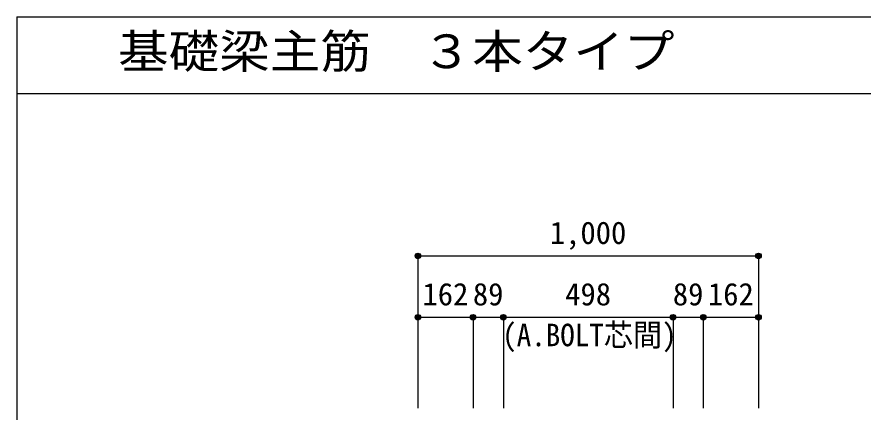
# Model space of a CAD drawing. Units: millimetres at full size, sheet at 1:30. Extents: x -5973 to 5954, y -4195 to 4201.
# Drawn here: x -5973 to -3489, y 3042 to 4201 of the extents above; entities that cross this region are included whole.
import ezdxf
from ezdxf.enums import TextEntityAlignment as Align

# ---------------------------------------------------------------- set-up
doc = ezdxf.new("R2010")
doc.units = ezdxf.units.MM
doc.header["$LTSCALE"] = 30
doc.header["$PDMODE"] = 32
doc.header["$PDSIZE"] = 15
for name, color, linetype in [('0-3', 4, 'Continuous'), ('0-7', 4, 'Continuous'), ('0-D', 4, 'Continuous'), ('6-7_文字', 7, 'Continuous'), ('F-0_枠', 6, 'Continuous')]:
    doc.layers.add(name, color=color, linetype=linetype)
doc.styles.add('ＭＳ ゴシック', font='')
doc.styles.get('ＭＳ ゴシック').set_extended_font_data('MS Gothic')

msp = doc.modelspace()

# ---------------------------------------------------------------- linework, layer by layer
at = {"layer": '0-3'}
msp.add_line((-4795.8, 3500.34), (-3795.8, 3500.34), dxfattribs=at)
at = {"layer": '0-D'}
for p, q in [((-4795.8, 3500.34), (-4795.8, 3320.34)), ((-4795.8, 3500.34), (-4795.8, 3320.34)), ((-4795.8, 3500.34), (-3795.8, 3500.34)), ((-3795.8, 3500.34), (-3795.8, 3320.34)), ((-4795.8, 3320.34), (-4633.8, 3320.34)), ((-4795.8, 3320.34), (-4795.8, 3053.3)), ((-4633.8, 3320.34), (-4633.8, 3053.3)), ((-4633.8, 3320.34), (-4544.8, 3320.34)), ((-4544.8, 3320.34), (-4544.8, 3053.3)), ((-4544.8, 3320.34), (-4046.8, 3320.34)), ((-4544.8, 3320.34), (-4544.8, 3053.3)), ((-4046.8, 3320.34), (-4046.8, 3053.3)), ((-4046.8, 3320.34), (-3957.8, 3320.34)), ((-3957.8, 3320.34), (-3957.8, 3053.3)), ((-3957.8, 3320.34), (-3795.8, 3320.34)), ((-3795.8, 3320.34), (-3795.8, 3053.3)), ((-3795.8, 3320.34), (-3795.8, 3053.3))]:
    msp.add_line(p, q, dxfattribs=at)
for centre, radius in [((-4795.8, 3500.34), 8), ((-4795.8, 3500.34), 7.2), ((-4795.8, 3500.34), 6.4), ((-4795.8, 3500.34), 5.6), ((-4795.8, 3500.34), 4.8), ((-4795.8, 3500.34), 4), ((-4795.8, 3500.34), 3.2), ((-4795.8, 3500.34), 2.4), ((-3795.8, 3500.34), 8), ((-3795.8, 3500.34), 7.2), ((-3795.8, 3500.34), 6.4), ((-3795.8, 3500.34), 5.6), ((-3795.8, 3500.34), 4.8), ((-3795.8, 3500.34), 4), ((-3795.8, 3500.34), 3.2), ((-3795.8, 3500.34), 2.4), ((-4795.8, 3500.34), 1.6), ((-4795.8, 3500.34), 0.8), ((-3795.8, 3500.34), 1.6), ((-3795.8, 3500.34), 0.8), ((-4795.8, 3320.34), 8), ((-4795.8, 3320.34), 7.2), ((-4795.8, 3320.34), 6.4), ((-4795.8, 3320.34), 5.6), ((-4795.8, 3320.34), 4.8), ((-4795.8, 3320.34), 4), ((-4795.8, 3320.34), 3.2), ((-4795.8, 3320.34), 2.4), ((-4795.8, 3320.34), 1.6), ((-4795.8, 3320.34), 0.8), ((-4633.8, 3320.34), 8), ((-4633.8, 3320.34), 7.2), ((-4633.8, 3320.34), 6.4), ((-4633.8, 3320.34), 5.6), ((-4633.8, 3320.34), 4.8), ((-4633.8, 3320.34), 4), ((-4633.8, 3320.34), 3.2), ((-4633.8, 3320.34), 2.4), ((-4633.8, 3320.34), 1.6), ((-4633.8, 3320.34), 0.8), ((-4544.8, 3320.34), 8), ((-4544.8, 3320.34), 7.2), ((-4544.8, 3320.34), 6.4), ((-4544.8, 3320.34), 5.6), ((-4544.8, 3320.34), 4.8), ((-4544.8, 3320.34), 4), ((-4544.8, 3320.34), 3.2), ((-4544.8, 3320.34), 2.4), ((-4544.8, 3320.34), 1.6), ((-4544.8, 3320.34), 0.8), ((-4046.8, 3320.34), 8), ((-4046.8, 3320.34), 7.2), ((-4046.8, 3320.34), 6.4), ((-4046.8, 3320.34), 5.6), ((-4046.8, 3320.34), 4.8), ((-4046.8, 3320.34), 4), ((-4046.8, 3320.34), 3.2), ((-4046.8, 3320.34), 2.4), ((-4046.8, 3320.34), 1.6), ((-4046.8, 3320.34), 0.8), ((-3957.8, 3320.34), 8), ((-3957.8, 3320.34), 7.2), ((-3957.8, 3320.34), 6.4), ((-3957.8, 3320.34), 5.6), ((-3957.8, 3320.34), 4.8), ((-3957.8, 3320.34), 4), ((-3957.8, 3320.34), 3.2), ((-3957.8, 3320.34), 2.4), ((-3957.8, 3320.34), 1.6), ((-3957.8, 3320.34), 0.8), ((-3795.8, 3320.34), 8), ((-3795.8, 3320.34), 7.2), ((-3795.8, 3320.34), 6.4), ((-3795.8, 3320.34), 5.6), ((-3795.8, 3320.34), 4.8), ((-3795.8, 3320.34), 4), ((-3795.8, 3320.34), 3.2), ((-3795.8, 3320.34), 2.4), ((-3795.8, 3320.34), 1.6), ((-3795.8, 3320.34), 0.8)]:
    msp.add_circle(centre, radius, dxfattribs=at)
at = {"layer": '0-D', "color": 7}
for p in [(-4795.8, 3500.34), (-3795.8, 3500.34), (-4795.8, 3320.34), (-4633.8, 3320.34), (-4544.8, 3320.34), (-4046.8, 3320.34), (-3957.8, 3320.34), (-3795.8, 3320.34)]:
    msp.add_point(p, dxfattribs=at)
at = {"layer": 'F-0_枠'}
for q in [(5954.1, 4201.15), (-5972.88, -4195.24)]:
    msp.add_line((-5972.88, 4201.15), q, dxfattribs=at)
at = {"layer": 'F-0_枠', "color": 2}
msp.add_line((-5972.88, 3976.15), (3723.6, 3976.15), dxfattribs=at)

# ---------------------------------------------------------------- texts
at = {"layer": '0-7', "style": 'ＭＳ ゴシック', "width": 0.95}
msp.add_text('(A.BOLT芯間)', height=65.98, dxfattribs=at).set_placement((-4548.31, 3215.58), align=Align.BOTTOM_LEFT)
at = {"layer": '0-D', "style": 'ＭＳ ゴシック'}
for s, p in [('1,000', (-4408.3, 3515.34)), ('162', (-4782.3, 3335.34)), ('89', (-4634.3, 3335.34)), ('498', (-4363.3, 3335.34)), ('89', (-4047.3, 3335.34)), ('162', (-3944.3, 3335.34))]:
    msp.add_text(s, height=65.98, dxfattribs=at).set_placement(p, align=Align.BOTTOM_LEFT)
at = {"layer": '6-7_文字', "color": 2, "style": 'ＭＳ ゴシック', "width": 1.1}
msp.add_text('\u3000\u3000基礎梁主筋\u3000３本タイプ', height=98.97, dxfattribs=at).set_placement((-5972.88, 4021.15), align=Align.BOTTOM_LEFT)

doc.saveas('drawing.dxf')
